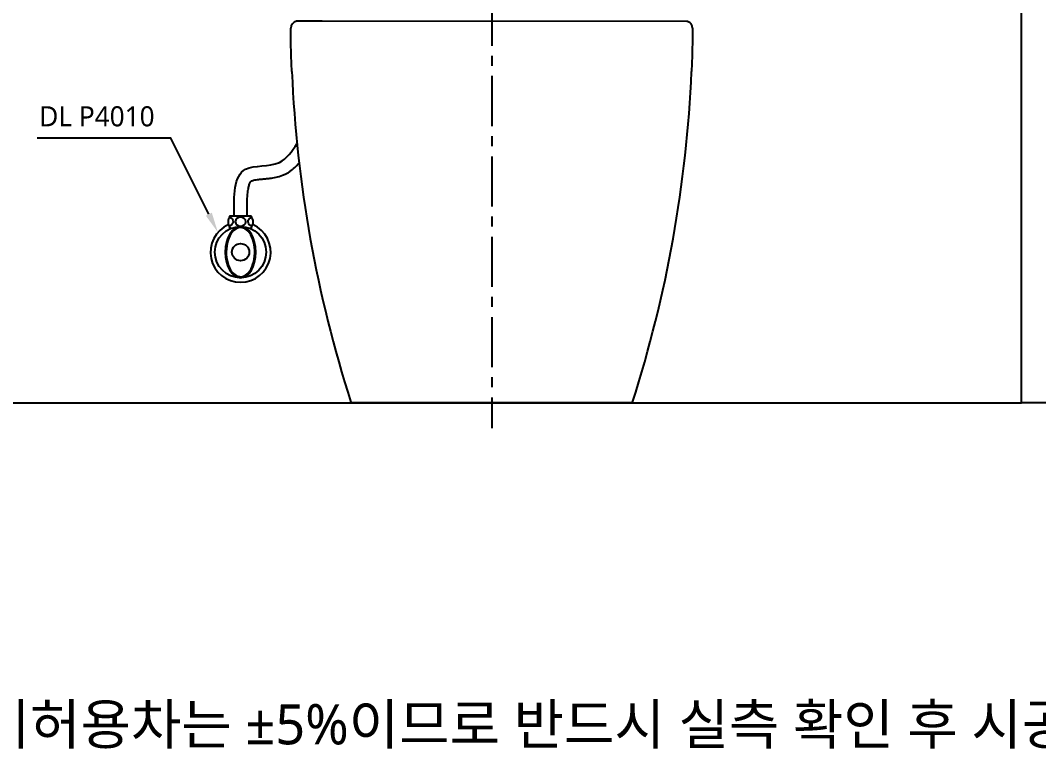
# Model space of a CAD drawing. Extents: x -4361 to 1554, y -156 to 2372.
# Drawn here: x -150 to 864, y -156 to 572 of the extents above; entities that cross this region are included whole.
import ezdxf

# ---------------------------------------------------------------- set-up
doc = ezdxf.new("R2010")
doc.units = 0
doc.header["$LTSCALE"] = 20
doc.header["$MEASUREMENT"] = 0
doc.linetypes.add('CENTER', pattern=[2, 1.25, -0.25, 0.25, -0.25])
doc.layers.get('0').update_dxf_attribs({"linetype": 'CONTINUOUS'})
for name, color, linetype in [('2', 2, 'CONTINUOUS'), ('3', 3, 'CONTINUOUS'), ('4', 4, 'CONTINUOUS'), ('6', 6, 'CONTINUOUS'), ('CENTER', 2, 'CENTER')]:
    doc.layers.add(name, color=color, linetype=linetype)
doc.styles.add('GHS', font='romans', dxfattribs={"bigfont": 'ghs'})
doc.styles.add('ROMANS', font='NanumGothic.ttf', dxfattribs={"height": 10.144927})

msp = doc.modelspace()

# ---------------------------------------------------------------- linework, layer by layer
for p, q in [((179.1, 192.1), (179.2, 191.9)), ((179.2, 191.7), (179.3, 191.6)), ((179.4, 191.7), (179.6, 191.3)), ((190.2, 191.3), (179.4, 191.3)), ((255.7, 191.3), (190.2, 191.3)), ((383, 191.3), (255.7, 191.3)), ((448.5, 191.3), (383, 191.3)), ((459.4, 191.3), (448.5, 191.3)), ((459.4, 191.6), (459.5, 191.6)), ((459.5, 191.9), (459.6, 192.1))]:
    msp.add_line(p, q)
at = {"flags": 128}
msp.add_lwpolyline([(513.6, 571.1), (150.5, 571.2), (144.7, 571.2), (139.8, 571.2), (135.6, 571.2), (132.2, 571.2), (129, 571.2), (126.8, 571.2), (125.5, 571.2), (125.1, 571.2)], dxfattribs=at)
for centre, radius, start, end in [((126.4, 564.3), 7, 100.6877, 180.3474), ((1374, 575.1), 1254.7, 182.463, 197.7765), ((-734.6, 575), 1254.1, 342.2197, 357.5409)]:
    msp.add_arc(centre, radius, start, end)
for points, knots in [([(519.3, 564.3), (519.3, 564.8), (519.2, 565.8), (518.7, 567.3), (517.9, 568.6), (517, 569.7), (515.7, 570.3), (514.7, 571), (513.9, 571.1), (513.6, 571.1)], [0, 0, 0, 0, 0.162311, 0.325293, 0.484256, 0.634293, 0.781236, 0.898021, 1, 1, 1, 1]), ([(120.4, 521.1), (120.1, 528.3), (119.8, 535.5), (119.5, 549.9), (119.4, 557.1), (119.4, 564.3)], [0, 0, 0, 0, 0.5, 0.5, 1, 1, 1, 1]), ([(519.3, 564.3), (519.3, 557.1), (519.2, 549.9), (518.9, 535.5), (518.6, 528.3), (518.3, 521.1)], [0, 0, 0, 0, 0.5, 0.5, 1, 1, 1, 1])]:
    msp.add_open_spline(points, degree=3, knots=knots)
for points, degree in [([(119.4, 564.3), (119.4, 564.3), (119.4, 564.3), (119.4, 564.3)], 3), ([(519.3, 564.3), (519.3, 564.3), (519.3, 564.3), (519.3, 564.3)], 3), ([(179.3, 191.6), (179.4, 191.3)], 1), ([(459.4, 191.6), (459.4, 191.3)], 1)]:
    msp.add_open_spline(points, degree=degree)
at = {"color": 4}
msp.add_spline([(63, 377.3), (74.4, 423.8), (108, 430.6), (125.5, 449.3)], degree=3, dxfattribs=at)
msp.add_open_spline([(76, 377.5), (76, 378.4), (76, 379.4), (75.9, 382.1), (75.9, 383.9), (75.9, 388.8), (75.9, 391.8), (76.2, 397.5), (76.4, 400.1), (77, 404), (77.3, 405.5), (77.9, 408), (78.3, 409.1), (78.9, 410.4), (79.1, 410.9), (79.6, 411.5), (79.7, 411.7), (80, 412), (80.2, 412.1), (80.3, 412.2), (80.4, 412.3), (80.5, 412.3), (80.5, 412.3), (80.6, 412.4), (80.7, 412.4), (81, 412.5), (81.2, 412.6), (82, 412.9), (82.6, 413), (84.3, 413.4), (85.3, 413.5), (87.5, 413.8), (88.7, 413.9), (91.3, 414.1), (92.7, 414.3), (95.6, 414.5), (97.1, 414.7), (100.6, 415.1), (102.6, 415.5), (106.8, 416.4), (108.9, 417), (111.7, 418.1), (112.3, 418.3), (113.4, 418.8), (113.9, 419), (114.8, 419.5), (115.3, 419.7), (116.6, 420.5), (117.5, 421), (120.2, 422.8), (121.9, 424.2), (124.9, 427), (126.2, 428.4), (127.5, 429.9), (127.6, 430), (127.6, 430)], degree=3, knots=[0, 0, 0, 0, 2.202181, 2.202181, 6.606543, 6.606543, 14.528768, 14.528768, 22.450993, 22.450993, 28.227361, 28.227361, 34.00373, 34.00373, 38.064967, 38.064967, 42.126205, 42.126205, 46.187442, 46.187442, 47.496444, 47.496444, 48.547049, 48.547049, 49.597655, 49.597655, 51.698866, 51.698866, 55.567784, 55.567784, 59.436701, 59.436701, 63.305618, 63.305618, 67.174536, 67.174536, 71.043453, 71.043453, 75.748337, 75.748337, 80.453221, 80.453221, 81.702147, 81.702147, 82.736163, 82.736163, 83.770178, 83.770178, 85.838208, 85.838208, 90.325777, 90.325777, 94.813346, 94.813346, 94.972822, 94.972822, 94.972822, 94.972822], dxfattribs=at)
at = {"layer": '3', "color": 7}
msp.add_lwpolyline([(-1080.6, 2116.4), (-1080.6, 2371.7), (1554.5, 2371.7), (1554.5, 191.3), (846.9, 191.3)], dxfattribs=at)
at = {"layer": '3', "extrusion": (0, 0, -1)}
msp.add_lwpolyline([(-37.9, 379), (-0.1, 454.7), (133.2, 454.7)], dxfattribs=at)
msp.add_solid([(-34.9, 377.5), (-46.8, 361.1), (-40.8, 380.5)], dxfattribs=at)
at = {"layer": '4'}
for p, q in [((58.9, 377.3), (63, 377.3)), ((63, 377.3), (79.9, 377.3)), ((58.9, 364.6), (58.9, 365.3)), ((58.9, 365.3), (60.7, 365.3)), ((60.1, 365.1), (60.1, 365.3)), ((78, 365.3), (79.9, 365.3)), ((78.6, 365.1), (78.6, 365.3)), ((79.9, 364.6), (79.9, 365.3))]:
    msp.add_line(p, q, dxfattribs=at)
for radius in [25.5, 8.62]:
    msp.add_circle((69.4, 341.3), radius, dxfattribs=at)
for centre, radius, start, end in [((66.9, 371.3), 10, 143.1301, 216.8699), ((71.9, 371.3), 10, 323.1301, 36.8699), ((69.4, 341.3), 30, 113.9173, 66.0827)]:
    msp.add_arc(centre, radius, start, end, dxfattribs=at)
at = {"layer": '4', "extrusion": (0, 0, -1)}
for centre, start_param, end_param in [((56.7, 371.6), 1.824119, 4.49897), ((82.1, 371.6), 4.942097, 7.58465)]:
    msp.add_ellipse(centre, major_axis=(-5.23, 0), ratio=0.866391, start_param=start_param, end_param=end_param, dxfattribs=at)
for centre, major_axis, ratio in [((69.4, 371.6), (-5.23, 0), 0.866391), ((69.4, 341.3), (0, 25.5), 0.596529)]:
    msp.add_ellipse(centre, major_axis=major_axis, ratio=ratio, dxfattribs=at)
at = {"layer": '4'}
msp.add_open_spline([(69.4, 365.8), (71.4, 365.8), (73.5, 365), (77.4, 361.8), (79.2, 359.3), (81.9, 353.3), (82.9, 349.7), (83.7, 342.2), (83.6, 338.3), (82.4, 330.9), (81.3, 327.5), (78.3, 321.9), (76.4, 319.8), (72.4, 317.1), (70.3, 316.6), (66.1, 317.2), (64, 318.3), (60.3, 322.2), (58.6, 324.9), (56.2, 331.3), (55.4, 335), (55, 342.6), (55.3, 346.5), (56.9, 353.7), (58.2, 356.9), (61.5, 362), (63.4, 363.9), (66.7, 365.5), (68, 365.8), (69.4, 365.8)], degree=3, knots=[0, 0, 0, 0, 0.46111, 0.46111, 0.922219, 0.922219, 1.383329, 1.383329, 1.844439, 1.844439, 2.305549, 2.305549, 2.766658, 2.766658, 3.227768, 3.227768, 3.688878, 3.688878, 4.149988, 4.149988, 4.611097, 4.611097, 5.072207, 5.072207, 5.533317, 5.533317, 5.994427, 5.994427, 6.283185, 6.283185, 6.283185, 6.283185], dxfattribs=at)
at = {"layer": '6'}
msp.add_lwpolyline([(-80.6, 2116.4), (-1080.6, 2116.4), (-1080.6, 191.3), (846.9, 191.3), (846.9, 1216.3)], dxfattribs=at)
at = {"layer": 'CENTER', "color": 1, "linetype": 'CENTER', "ltscale": 2}
msp.add_line((319.4, 756.7), (319.4, 166.2), dxfattribs=at)

# ---------------------------------------------------------------- texts
at = {"layer": '2', "insert": (-131, 476.4), "char_height": 20, "attachment_point": 4, "style": 'ROMANS'}
msp.add_mtext('DL P4010', dxfattribs=at)
at = {"layer": '3', "color": 1, "insert": (-1093.5, -108.8), "char_height": 40, "attachment_point": 1, "style": 'GHS'}
msp.add_mtext_dynamic_manual_height_columns('{\\fNanumGothic|b0|i0|c129|p50;※주의: 비데 개폐높이 포함, 설치부위 도기허용차는 ±5%이므로 반드시 실측 확인 후 시공하십시오.}', width=2648.262, gutter_width=13.5, heights=[0], dxfattribs=at)

doc.saveas('drawing.dxf')
